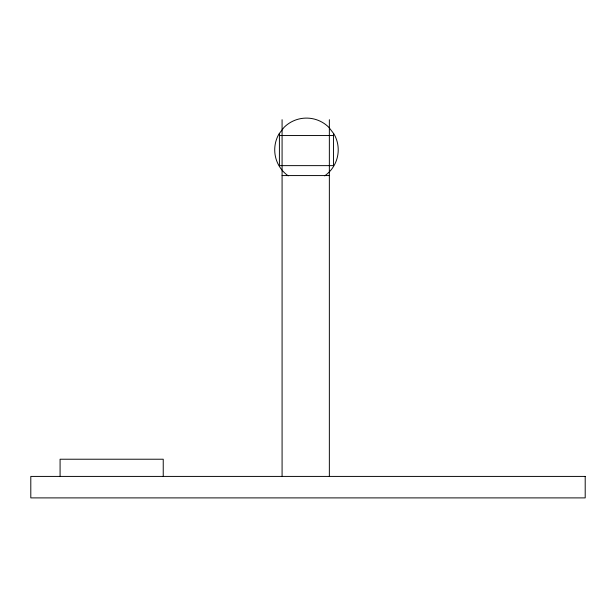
<?xml version="1.0" encoding="UTF-8"?>
<svg xmlns="http://www.w3.org/2000/svg" width="616" height="616" viewBox="0 0 616 616"><rect width="100%" height="100%" fill="white"/><g stroke="black" fill="none" stroke-linecap="round" stroke-linejoin="round"><path stroke-width="0.92" d="M279.41 135.551L333.525 135.551M282.082 175.575L329.352 175.575M333.525 133.403L333.525 165.635L279.41 165.635L279.41 133.403M329.352 119.704L329.352 476.414M282.082 119.704L282.082 476.414M163.232 476.414L163.232 459.22L60.083 459.22L60.083 476.414M324.678 175.868A31.755 31.755 0 0 0 333.964 133.972L328.921 127.396A31.755 31.755 0 0 0 284.014 127.396L278.971 133.972A31.755 31.755 0 0 0 288.265 175.868M585.2 476.414L30.8 476.414L30.8 497.897L585.2 497.897L585.2 476.414"/></g></svg>
